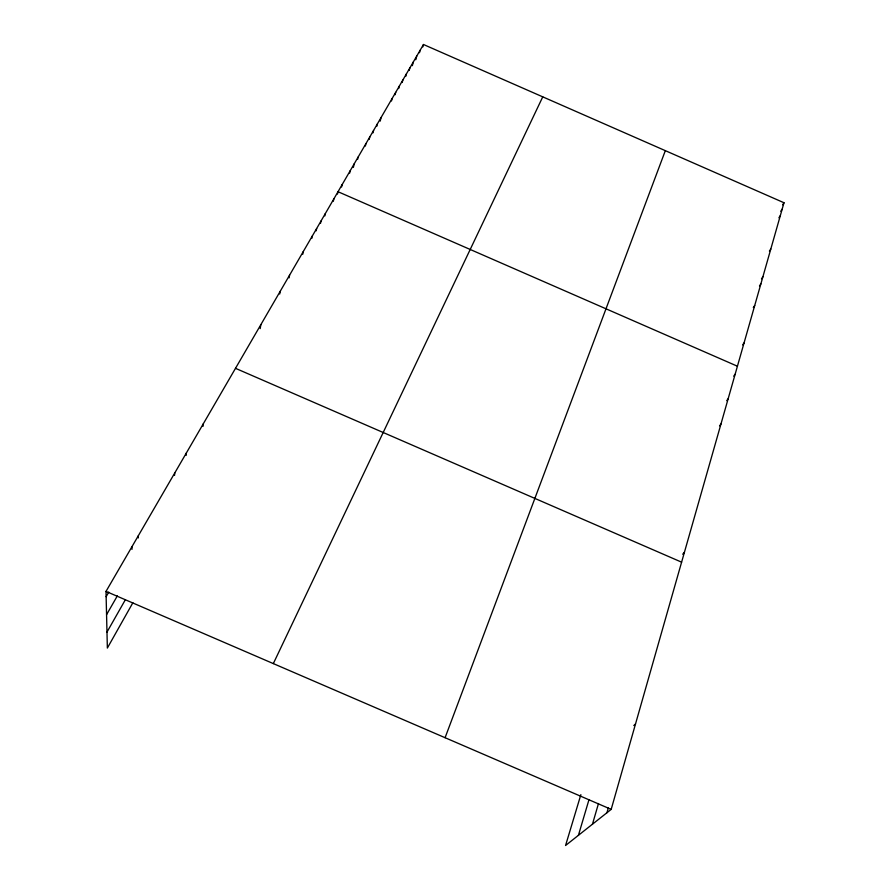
<?xml version="1.0" encoding="UTF-8"?>
<svg xmlns="http://www.w3.org/2000/svg" width="890" height="890" viewBox="0 0 890 890"><rect width="100%" height="100%" fill="white"/><g stroke="black" fill="none" stroke-linecap="round" stroke-linejoin="round"><path stroke-width="1.33" d="M131.976 549.353L132.032 546.582M138.284 537.938L138.339 535.702M174.573 475.349L174.752 472.979M186.132 455.413L186.344 452.999M203.009 426.321L203.265 423.851M260.203 328.61L260.837 324.672M279.716 294.011L280.194 291.341M289.083 277.858L289.573 275.166M302.778 254.229L303.312 251.514M311.778 238.409L312.234 236.128M316.173 230.833L316.64 228.541M320.522 223.334L321.001 221.032M324.839 215.903L325.317 213.6M333.327 201.251L333.828 198.937M337.521 194.031L338.022 191.717L737.421 366.224M341.604 186.989L342.116 184.664M349.67 173.083L350.193 170.746M353.375 167.398L354.176 163.882M357.58 159.432L358.125 157.085M365.356 146.027L365.912 143.668M369.194 139.418L369.751 137.06M372.999 132.855L373.555 130.496M376.759 126.369L377.327 123.999M380.208 121.118L381.065 117.558M391.5 100.959L392.089 98.579M395.104 94.74L395.694 92.36M398.676 88.577L399.276 86.197M402.213 82.47L402.814 80.078M405.729 76.418L406.341 74.026M409.211 70.41L409.823 68.018M412.348 65.66L413.283 62.066M415.775 59.752L416.709 56.159M419.479 52.71L420.102 50.307M422.839 46.903L423.473 44.5L783.99 202.742L611.185 809.377L565.562 845.5L580.87 794.648M606.935 812.748L608.371 807.731M592.451 824.207L598.492 803.503M578.411 835.332L588.913 799.91M445.089 737.71L665.331 150.666M273.33 663.595L542.755 96.854M132.877 602.741L107.356 648.065L106.01 591.405L423.473 44.5M106.978 632.111L125.29 599.86M106.566 614.667L117.335 595.888M106.133 596.689L108.758 592.15M782.61 204.811L783.99 202.742M780.775 211.253L782.154 209.195M778.917 217.75L780.296 215.691M769.405 251.08L770.796 249.055M761.495 278.804L762.897 276.801M759.481 285.89L760.872 283.888M753.307 307.517L754.709 305.537M742.638 344.886L744.051 342.95M733.716 376.147L735.14 374.245M726.73 400.645L728.154 398.776M719.532 425.854L720.967 424.007M682.697 554.259L684.421 552.278M633.802 725.561L635.516 723.982M106.01 591.405L611.185 809.377M235.505 368.327L681.606 562.168"/></g></svg>
